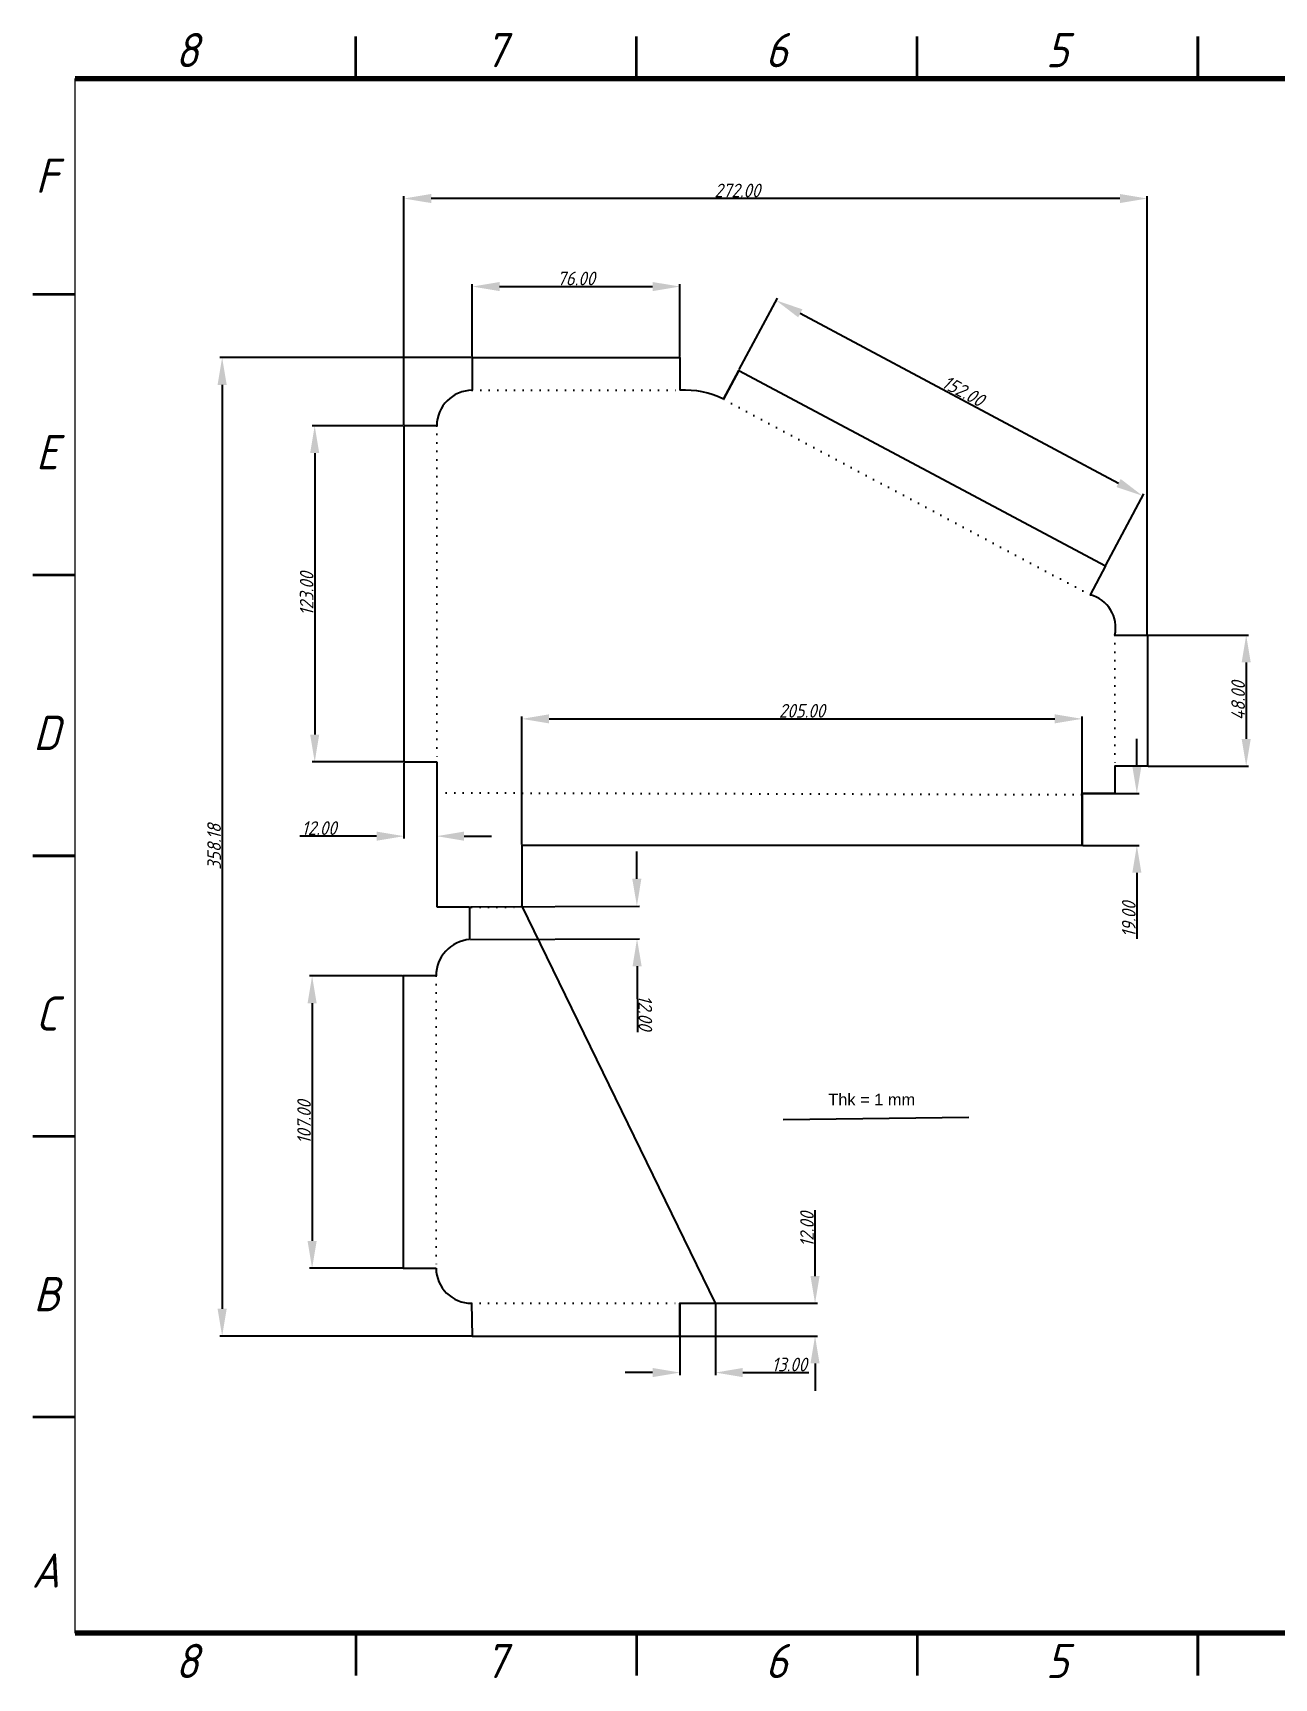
# Model space of a CAD drawing. Header units: inches. Extents: x 25 to 879, y 12 to 614.
# Drawn here: x 25 to 479, y 12 to 614 of the extents above; entities that cross this region are included whole.
import ezdxf

# ---------------------------------------------------------------- set-up
doc = ezdxf.new("R2010")
doc.units = ezdxf.units.IN
doc.header["$MEASUREMENT"] = 0
doc.linetypes.add('ACAD_ISO07W100', pattern=[3, 0, -3])
doc.styles.add('Geniso', font='geniso.shx', dxfattribs={"oblique": 15})
doc.styles.get("Standard").update_dxf_attribs({"font": 'arial.ttf'})
doc.dimstyles.new('Copy of Standard', dxfattribs={"dimscale": 5, "dimtxt": 1, "dimasz": 2, "dimexe": 0.18, "dimexo": 0.0625, "dimgap": 0.09, "dimtad": 1, "dimzin": 0, "dimdsep": 46, "dimtxsty": 'Geniso', "dimcen": 0.09, "dimclrd": 1, "dimclre": 1, "dimadec": 0, "dimazin": 0, "dimtfac": 1, "dimtofl": 0, "dimtmove": 0, "dimatfit": 0, "dimfxl": 1, "dimtolj": 1, "dimtzin": 0, "dimlwd": -1, "dimlwe": -1, "dimarcsym": 0})

# ---------------------------------------------------------------- blocks, each defined once
blk = doc.blocks.new('*D67')
at = {"color": 1, "transparency": 16777216}
for p, q in [((185.62, 495.28), (185.62, 521.84)), ((195.62, 520.94), (251.62, 520.94)), ((261.62, 495.28), (261.62, 521.84))]:
    blk.add_line(p, q, dxfattribs=at)
for points in [[(195.62, 522.6), (195.62, 519.27), (185.62, 520.94)], [(251.62, 522.6), (251.62, 519.27), (261.62, 520.94)]]:
    blk.add_solid(points, dxfattribs=at)
at = {"layer": 'Defpoints', "color": 0, "transparency": 16777216}
for p in [(261.62, 520.94), (185.62, 494.96), (261.62, 494.96)]:
    blk.add_point(p, dxfattribs=at)
at = {"color": 0, "transparency": 16777216, "insert": (223.62, 523.89), "char_height": 5, "attachment_point": 5, "style": 'Geniso'}
blk.add_mtext('\\A1;76.00', dxfattribs=at)
blk = doc.blocks.new('*D53')
at = {"color": 1, "transparency": 16777216}
for p, q in [((185.31, 494.96), (93.2, 494.96)), ((94.1, 484.96), (94.1, 146.78)), ((185.31, 136.78), (93.2, 136.78))]:
    blk.add_line(p, q, dxfattribs=at)
for points in [[(92.43, 484.96), (95.77, 484.96), (94.1, 494.96)], [(92.43, 146.78), (95.77, 146.78), (94.1, 136.78)]]:
    blk.add_solid(points, dxfattribs=at)
at = {"layer": 'Defpoints', "color": 0, "transparency": 16777216}
for p in [(185.62, 494.96), (94.1, 136.78), (185.62, 136.78)]:
    blk.add_point(p, dxfattribs=at)
at = {"color": 0, "transparency": 16777216, "insert": (91.15, 315.87), "char_height": 5, "attachment_point": 5, "rotation": 90, "style": 'Geniso'}
blk.add_mtext('\\A1;358.18', dxfattribs=at)
blk = doc.blocks.new('*D54')
at = {"color": 1, "transparency": 16777216}
for p, q in [((160.62, 470.28), (160.62, 554.06)), ((432.62, 393.68), (432.62, 554.06)), ((422.62, 553.16), (170.62, 553.16))]:
    blk.add_line(p, q, dxfattribs=at)
for points in [[(170.62, 554.83), (170.62, 551.5), (160.62, 553.16)], [(422.62, 554.83), (422.62, 551.5), (432.62, 553.16)]]:
    blk.add_solid(points, dxfattribs=at)
at = {"layer": 'Defpoints', "color": 0, "transparency": 16777216}
for p in [(160.62, 553.16), (160.62, 469.96), (432.62, 393.36)]:
    blk.add_point(p, dxfattribs=at)
at = {"color": 0, "transparency": 16777216, "insert": (282.62, 556.11), "char_height": 5, "attachment_point": 5, "style": 'Geniso'}
blk.add_mtext('\\A1;272.00', dxfattribs=at)
blk = doc.blocks.new('*D55')
at = {"color": 1, "transparency": 16777216}
for p, q in [((160.31, 469.96), (127.07, 469.96)), ((127.97, 459.96), (127.97, 356.96)), ((160.31, 346.96), (127.07, 346.96))]:
    blk.add_line(p, q, dxfattribs=at)
for points in [[(126.3, 459.96), (129.63, 459.96), (127.97, 469.96)], [(126.3, 356.96), (129.63, 356.96), (127.97, 346.96)]]:
    blk.add_solid(points, dxfattribs=at)
at = {"layer": 'Defpoints', "color": 0, "transparency": 16777216}
for p in [(160.62, 469.96), (127.97, 346.96), (160.62, 346.96)]:
    blk.add_point(p, dxfattribs=at)
at = {"color": 0, "transparency": 16777216, "insert": (125.02, 408.46), "char_height": 5, "attachment_point": 5, "rotation": 90, "style": 'Geniso'}
blk.add_mtext('\\A1;123.00', dxfattribs=at)
blk = doc.blocks.new('*D56')
at = {"color": 1, "transparency": 16777216}
for p, q in [((160.06, 268.6), (126.12, 268.6)), ((127.02, 258.6), (127.02, 171.6)), ((160.06, 161.6), (126.12, 161.6))]:
    blk.add_line(p, q, dxfattribs=at)
for points in [[(125.35, 258.6), (128.68, 258.6), (127.02, 268.6)], [(125.35, 171.6), (128.68, 171.6), (127.02, 161.6)]]:
    blk.add_solid(points, dxfattribs=at)
at = {"layer": 'Defpoints', "color": 0, "transparency": 16777216}
for p in [(160.37, 268.6), (127.02, 161.6), (160.37, 161.6)]:
    blk.add_point(p, dxfattribs=at)
at = {"color": 0, "transparency": 16777216, "insert": (124.07, 215.1), "char_height": 5, "attachment_point": 5, "rotation": 90, "style": 'Geniso'}
blk.add_mtext('\\A1;107.00', dxfattribs=at)
blk = doc.blocks.new('*D57')
at = {"color": 1, "transparency": 16777216}
for p, q in [((203.76, 316.68), (203.76, 363.61)), ((213.76, 362.71), (398.76, 362.71)), ((408.76, 316.68), (408.76, 363.61))]:
    blk.add_line(p, q, dxfattribs=at)
for points in [[(213.76, 364.38), (213.76, 361.05), (203.76, 362.71)], [(398.76, 364.38), (398.76, 361.05), (408.76, 362.71)]]:
    blk.add_solid(points, dxfattribs=at)
at = {"layer": 'Defpoints', "color": 0, "transparency": 16777216}
for p in [(408.76, 362.71), (203.76, 316.36), (408.76, 316.36)]:
    blk.add_point(p, dxfattribs=at)
at = {"color": 0, "transparency": 16777216, "insert": (306.26, 365.66), "char_height": 5, "attachment_point": 5, "style": 'Geniso'}
blk.add_mtext('\\A1;205.00', dxfattribs=at)
blk = doc.blocks.new('*D58')
at = {"color": 1, "transparency": 16777216}
for p, q in [((283.34, 490.53), (297.27, 516.65)), ((305.67, 511.15), (422.14, 449.03)), ((417.46, 419), (431.39, 445.12))]:
    blk.add_line(p, q, dxfattribs=at)
for points in [[(306.45, 512.62), (304.89, 509.67), (296.85, 515.85)], [(422.92, 450.5), (421.36, 447.56), (430.96, 444.32)]]:
    blk.add_solid(points, dxfattribs=at)
at = {"layer": 'Defpoints', "color": 0, "transparency": 16777216}
for p in [(283.2, 490.26), (430.96, 444.32), (417.31, 418.73)]:
    blk.add_point(p, dxfattribs=at)
at = {"color": 0, "transparency": 16777216, "insert": (365.29, 482.69), "char_height": 5, "attachment_point": 5, "rotation": 331.92751, "style": 'Geniso'}
blk.add_mtext('\\A1;152.00', dxfattribs=at)
blk = doc.blocks.new('*D59')
at = {"color": 1, "transparency": 16777216}
for p, q in [((432.93, 393.36), (469.73, 393.36)), ((468.83, 383.36), (468.83, 355.36)), ((432.93, 345.36), (469.73, 345.36))]:
    blk.add_line(p, q, dxfattribs=at)
for points in [[(467.16, 383.36), (470.5, 383.36), (468.83, 393.36)], [(467.16, 355.36), (470.5, 355.36), (468.83, 345.36)]]:
    blk.add_solid(points, dxfattribs=at)
at = {"layer": 'Defpoints', "color": 0, "transparency": 16777216}
for p in [(432.62, 393.36), (432.62, 345.36), (468.83, 345.36)]:
    blk.add_point(p, dxfattribs=at)
at = {"color": 0, "transparency": 16777216, "insert": (465.88, 369.36), "char_height": 5, "attachment_point": 5, "rotation": 90, "style": 'Geniso'}
blk.add_mtext('\\A1;48.00', dxfattribs=at)
blk = doc.blocks.new('*D60')
at = {"color": 1, "transparency": 16777216}
for p, q in [((428.82, 345.36), (428.82, 355.36)), ((409.07, 335.36), (429.72, 335.36)), ((409.07, 316.36), (429.72, 316.36)), ((428.82, 306.36), (428.82, 282.24))]:
    blk.add_line(p, q, dxfattribs=at)
for points in [[(427.16, 345.36), (430.49, 345.36), (428.82, 335.36)], [(427.16, 306.36), (430.49, 306.36), (428.82, 316.36)]]:
    blk.add_solid(points, dxfattribs=at)
at = {"layer": 'Defpoints', "color": 0, "transparency": 16777216}
for p in [(408.76, 335.36), (408.76, 316.36), (428.82, 316.36)]:
    blk.add_point(p, dxfattribs=at)
at = {"color": 0, "transparency": 16777216, "insert": (425.87, 289.3), "char_height": 5, "attachment_point": 5, "rotation": 90, "style": 'Geniso'}
blk.add_mtext('\\A1;19.00', dxfattribs=at)
blk = doc.blocks.new('*D61')
at = {"color": 1, "transparency": 16777216}
for p, q in [((245.83, 304.18), (245.8, 314.18)), ((184.93, 293.96), (246.77, 294.18)), ((184.98, 281.96), (246.81, 282.18)), ((245.95, 272.18), (246.03, 248.07))]:
    blk.add_line(p, q, dxfattribs=at)
for points in [[(247.5, 304.18), (244.17, 304.17), (245.87, 294.18)], [(247.61, 272.18), (244.28, 272.17), (245.91, 282.18)]]:
    blk.add_solid(points, dxfattribs=at)
at = {"layer": 'Defpoints', "color": 0, "transparency": 16777216}
for p in [(184.62, 293.96), (184.66, 281.96), (245.91, 282.18)]:
    blk.add_point(p, dxfattribs=at)
at = {"color": 0, "transparency": 16777216, "insert": (248.96, 255.14), "char_height": 5, "attachment_point": 5, "rotation": 270.20412, "style": 'Geniso'}
blk.add_mtext('\\A1;12.00', dxfattribs=at)
blk = doc.blocks.new('*D62')
at = {"color": 1, "transparency": 16777216}
for p, q in [((160.62, 346.65), (160.62, 318.87)), ((172.62, 346.65), (172.62, 318.87)), ((150.62, 319.77), (122.53, 319.77)), ((182.62, 319.77), (192.62, 319.77))]:
    blk.add_line(p, q, dxfattribs=at)
for points in [[(150.62, 321.44), (150.62, 318.1), (160.62, 319.77)], [(182.62, 321.44), (182.62, 318.1), (172.62, 319.77)]]:
    blk.add_solid(points, dxfattribs=at)
at = {"layer": 'Defpoints', "color": 0, "transparency": 16777216}
for p in [(160.62, 346.96), (172.62, 346.96), (172.62, 319.77)]:
    blk.add_point(p, dxfattribs=at)
at = {"color": 0, "transparency": 16777216, "insert": (129.59, 322.72), "char_height": 5, "attachment_point": 5, "style": 'Geniso'}
blk.add_mtext('\\A1;12.00', dxfattribs=at)
blk = doc.blocks.new('*D63')
at = {"color": 1, "transparency": 16777216}
for p, q in [((311.06, 158.78), (311.06, 182.89)), ((261.93, 148.78), (311.96, 148.78)), ((261.93, 136.78), (311.96, 136.78)), ((311.06, 126.78), (311.06, 116.78))]:
    blk.add_line(p, q, dxfattribs=at)
for points in [[(309.39, 158.78), (312.72, 158.78), (311.06, 148.78)], [(309.39, 126.78), (312.72, 126.78), (311.06, 136.78)]]:
    blk.add_solid(points, dxfattribs=at)
at = {"layer": 'Defpoints', "color": 0, "transparency": 16777216}
for p in [(261.62, 148.78), (311.06, 148.78), (261.62, 136.78)]:
    blk.add_point(p, dxfattribs=at)
at = {"color": 0, "transparency": 16777216, "insert": (308.11, 175.83), "char_height": 5, "attachment_point": 5, "rotation": 90, "style": 'Geniso'}
blk.add_mtext('\\A1;12.00', dxfattribs=at)
blk = doc.blocks.new('*D52')
at = {"color": 1, "transparency": 16777216}
for p, q in [((261.62, 148.47), (261.62, 122.54)), ((274.62, 148.47), (274.62, 122.54)), ((251.62, 123.44), (241.62, 123.44)), ((284.62, 123.44), (308.73, 123.44))]:
    blk.add_line(p, q, dxfattribs=at)
for points in [[(251.62, 125.11), (251.62, 121.77), (261.62, 123.44)], [(284.62, 125.11), (284.62, 121.77), (274.62, 123.44)]]:
    blk.add_solid(points, dxfattribs=at)
at = {"layer": 'Defpoints', "color": 0, "transparency": 16777216}
for p in [(261.62, 148.78), (274.62, 148.78), (274.62, 123.44)]:
    blk.add_point(p, dxfattribs=at)
at = {"color": 0, "transparency": 16777216, "insert": (301.67, 126.39), "char_height": 5, "attachment_point": 5, "style": 'Geniso'}
blk.add_mtext('\\A1;13.00', dxfattribs=at)

msp = doc.modelspace()

# ---------------------------------------------------------------- linework, layer by layer
at = {"color": 7, "linetype": 'Continuous', "lineweight": 35}
for p, q in [((142.974, 597.074), (142.974, 612.482)), ((245.694, 597.074), (245.694, 612.482)), ((348.414, 597.074), (348.414, 612.482)), ((451.134, 612.482), (451.134, 597.074)), ((451.134, 597.074), (451.134, 612.482)), ((40.255, 517.98), (24.847, 517.98)), ((40.255, 415.26), (24.847, 415.26)), ((24.847, 312.54), (40.255, 312.54)), ((40.255, 312.54), (24.847, 312.54)), ((40.255, 209.821), (24.847, 209.821)), ((40.255, 107.101), (24.847, 107.101)), ((142.974, 28.007), (142.974, 12.599)), ((245.694, 28.007), (245.694, 12.599)), ((348.414, 28.007), (348.414, 12.599)), ((451.134, 12.599), (451.134, 28.007)), ((451.134, 28.007), (451.134, 12.599))]:
    msp.add_line(p, q, dxfattribs=at)
at = {"color": 7, "linetype": 'Continuous', "lineweight": 18}
msp.add_line((40.255, 28.007), (40.255, 597.074), dxfattribs=at)
at = {"color": 7, "linetype": 'Continuous', "lineweight": 70}
for p, q in [((40.255, 597.074), (862.012, 597.074)), ((862.012, 28.007), (40.255, 28.007))]:
    msp.add_line(p, q, dxfattribs=at)
for p, q in [((283.196, 490.257), (277.549, 479.669)), ((280.843, 485.845), (283.196, 490.257)), ((172.622, 469.963), (160.622, 469.963)), ((160.622, 469.963), (160.622, 346.963)), ((420.755, 393.363), (432.622, 393.363)), ((160.622, 346.963), (172.622, 346.963)), ((172.622, 346.963), (172.622, 293.963)), ((172.622, 293.963), (184.622, 293.959)), ((184.622, 293.959), (184.665, 281.96)), ((299.338, 216.124), (367.3, 216.887))]:
    msp.add_line(p, q)
at = {"linetype": 'ACAD_ISO07W100'}
for p, q in [((185.622, 482.963), (261.372, 482.963)), ((411.799, 408.069), (277.549, 479.669)), ((172.622, 469.963), (172.622, 346.781)), ((420.755, 393.363), (420.755, 344.963)), ((408.622, 334.963), (172.589, 335.659)), ((185.372, 293.781), (203.621, 293.781)), ((172.373, 268.599), (172.371, 161.688)), ((185.372, 148.781), (261.372, 148.781))]:
    msp.add_line(p, q, dxfattribs=at)
for points in [[(185.622, 494.963), (261.622, 494.963), (261.622, 482.963)], [(185.622, 494.963), (185.622, 482.963)], [(420.755, 393.363), (432.755, 393.363), (432.755, 345.363), (420.755, 345.363), (420.755, 335.363), (408.755, 335.363), (408.755, 316.363), (203.755, 316.363), (203.755, 294.363), (203.755, 294.363)], [(185.372, 148.781), (185.622, 136.784), (261.622, 136.782), (261.622, 148.782), (274.622, 148.782), (203.755, 294.363)], [(172.373, 268.599), (160.373, 268.599), (160.373, 161.599), (172.373, 161.688)]]:
    msp.add_lwpolyline(points)
msp.add_lwpolyline([(277.549, 479.669), (283.196, 490.257), (417.313, 418.727), (411.702, 408.12, 0.000011), (411.702, 408.12)], format="xyb")
for centre, radius, start, end in [((185.622, 469.963), 13, 90, 180), ((263.446, 451.781), 31.25, 63.174491, 93.346001), ((408.669, 396.103), 12.393, 347.22373, 75.834658), ((185.737, 268.638), 13.365, 94.600145, 180.166739), ((185.373, 161.784), 13.002, 180.422944, 269.996106)]:
    msp.add_arc(centre, radius, start, end)

# ---------------------------------------------------------------- texts
at = {"color": 7, "linetype": 'Continuous', "lineweight": 0, "char_height": 12.524, "attachment_point": 2, "style": 'Geniso'}
for s, insert in [('8', (81.217, 613.743)), ('7', (194.208, 613.743)), ('6', (296.928, 613.743)), ('5', (399.648, 613.743)), ('F', (29.852, 567.749)), ('E', (30.005, 466.57)), ('D', (29.839, 363.85)), ('C', (29.852, 261.131)), ('B', (29.887, 158.411)), ('A', (29.483, 57.232)), ('8', (81.217, 24.132)), ('7', (194.208, 24.132)), ('6', (296.928, 24.132)), ('5', (399.648, 24.132))]:
    msp.add_mtext(s, dxfattribs=dict(at, insert=insert))
at = {"insert": (315.89, 225.506), "char_height": 4.2929, "attachment_point": 1}
msp.add_mtext_dynamic_manual_height_columns('Thk = 1 mm', width=42.76268, gutter_width=1, heights=[0.146], dxfattribs=at)

# ---------------------------------------------------------------- dimensions: what is measured, and where the dimension line sits
for base, p1, p2, picture, middle in [((160.622, 553.163), (432.622, 393.363), (160.622, 469.963), '*D54', (282.618, 553.163)), ((172.622, 319.77), (160.622, 346.963), (172.622, 346.963), '*D62', (129.587, 319.77))]:
    dim = msp.add_linear_dim(base=base, p1=p1, p2=p2, dimstyle='Copy of Standard')
    dim.commit()
    dim.dimension.update_dxf_attribs({"geometry": picture, "text_midpoint": middle, "dimtype": 160})
for base, p1, p2, picture, middle in [((261.622, 520.936), (185.622, 494.963), (261.622, 494.963), '*D67', (223.622, 523.886)), ((408.755, 362.712), (203.755, 316.363), (408.755, 316.363), '*D57', (306.255, 365.663)), ((274.622, 123.44), (261.622, 148.782), (274.622, 148.782), '*D52', (301.674, 126.39))]:
    dim = msp.add_linear_dim(base=base, p1=p1, p2=p2, dimstyle='Copy of Standard')
    dim.commit()
    dim.dimension.update_dxf_attribs({"geometry": picture, "text_midpoint": middle})
for p1, p2, distance, picture, middle in [((283.196, 490.257), (417.313, 418.727), 29.007, '*D58', (365.293, 482.69)), ((184.622, 293.959), (184.665, 281.96), 61.246, '*D61', (248.958, 255.136))]:
    dim = msp.add_aligned_dim(p1=p1, p2=p2, distance=distance, dimstyle='Copy of Standard')
    dim.commit()
    dim.dimension.update_dxf_attribs({"geometry": picture, "text_midpoint": middle})
for base, p1, p2, picture, middle in [((94.101, 136.781), (185.622, 494.963), (185.622, 136.781), '*D53', (91.151, 315.872)), ((127.967, 346.963), (160.622, 469.963), (160.622, 346.963), '*D55', (125.016, 408.463)), ((468.83, 345.363), (432.622, 393.363), (432.622, 345.363), '*D59', (465.88, 369.363)), ((428.822, 316.363), (408.755, 335.363), (408.755, 316.363), '*D60', (425.872, 289.301)), ((127.015, 161.599), (160.373, 268.599), (160.373, 161.599), '*D56', (124.065, 215.099)), ((311.057, 148.782), (261.622, 136.782), (261.622, 148.782), '*D63', (308.107, 175.834))]:
    dim = msp.add_linear_dim(base=base, p1=p1, p2=p2, angle=90, dimstyle='Copy of Standard')
    dim.commit()
    dim.dimension.update_dxf_attribs({"geometry": picture, "text_midpoint": middle})

doc.saveas('drawing.dxf')
